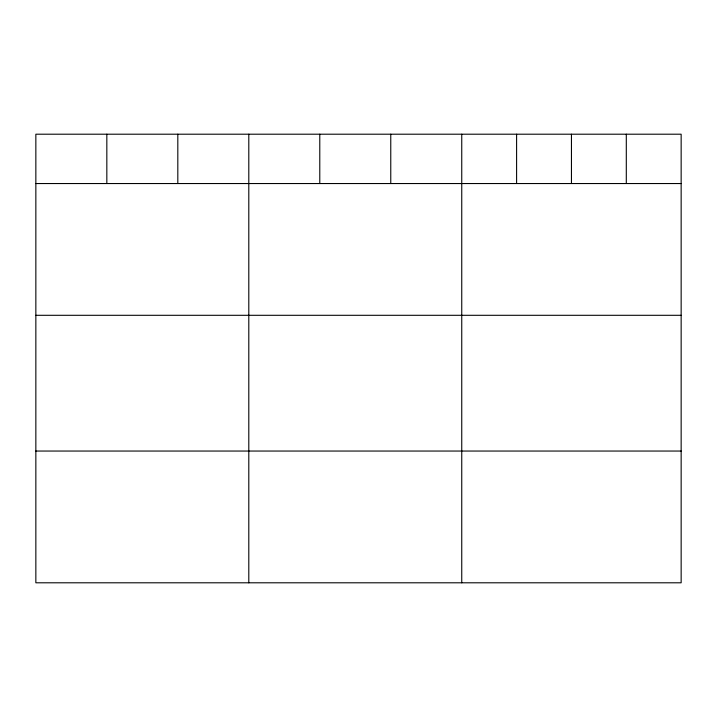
<?xml version="1.0" encoding="UTF-8"?>
<svg xmlns="http://www.w3.org/2000/svg" width="717" height="717" viewBox="0 0 717 717"><rect width="100%" height="100%" fill="white"/><g stroke="black" fill="none" stroke-linecap="round" stroke-linejoin="round"><path stroke-width="1.08" d="M681.15 183.543L681.15 582.796L35.85 582.796L35.85 134.204L681.15 134.204L681.15 183.543L35.85 183.543M35.85 315.301L681.15 315.301M35.85 451.047L681.15 451.047M626.299 134.204L626.299 183.543M571.449 134.204L571.449 183.543M516.598 134.204L516.598 183.543M461.748 134.204L461.748 582.796M390.765 134.204L390.765 183.543M319.782 134.204L319.782 183.543M248.799 134.204L248.799 582.796M177.816 134.204L177.816 183.543M106.833 134.204L106.833 183.543"/></g></svg>
